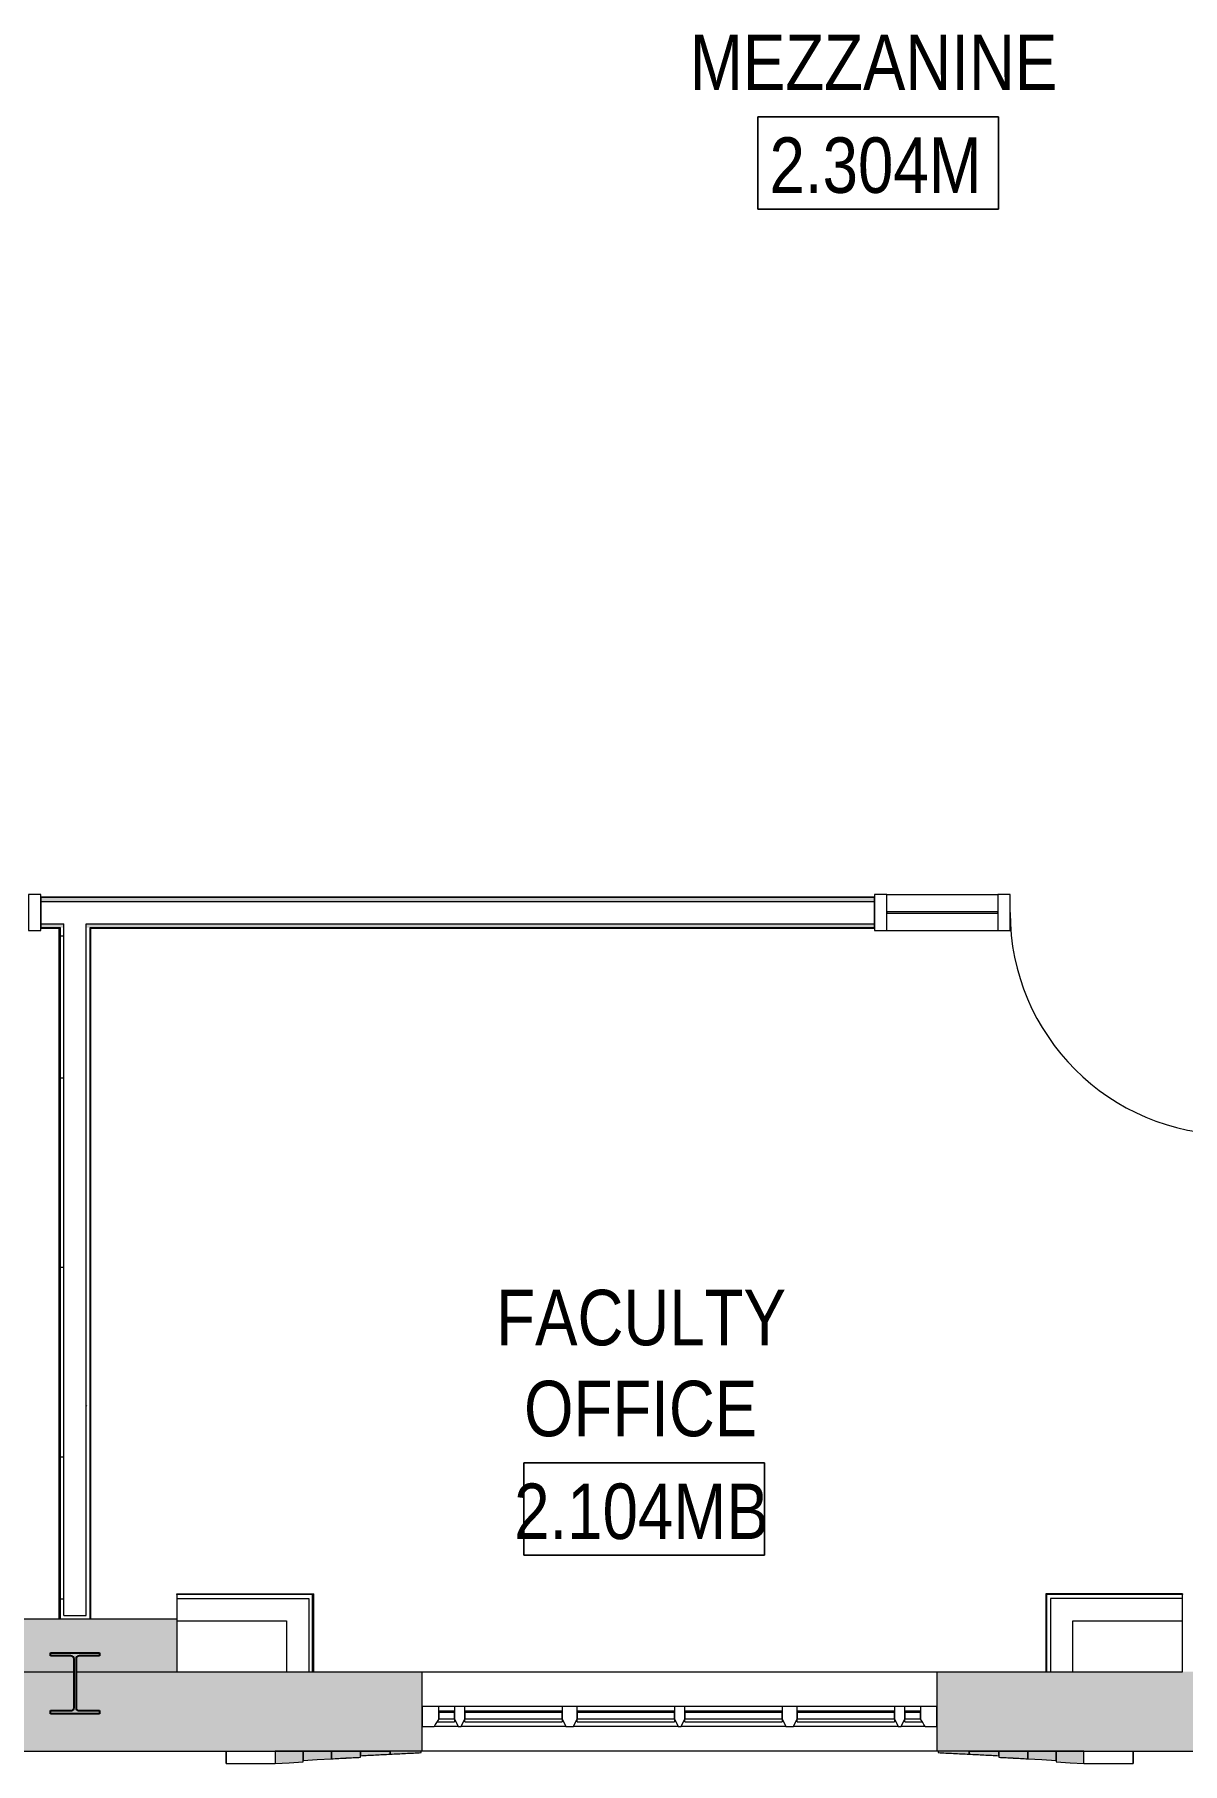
# Model space of a CAD drawing. Header units: inches. Extents: x -3598 to -1628, y -3458 to -206.
# Drawn here: x -2815 to -2628.9, y -963.6 to -683.2 of the extents above; entities that cross this region are included whole.
import ezdxf

# ---------------------------------------------------------------- set-up
doc = ezdxf.new("R2010")
doc.units = ezdxf.units.IN
doc.header["$MEASUREMENT"] = 0
for name, color, linetype, lineweight in [('A-AREA-IDEN', 2, 'Continuous', 9), ('A-DOOR', 31, 'Continuous', 13), ('A-GLAZ-CURT', 52, 'Continuous', 13), ('A-GLAZ-CWMG', 51, 'Continuous', 13), ('A-WALL', 113, 'Continuous', 13), ('A-WALL-PATT', 111, 'Continuous', 13), ('I-WALL', 2, 'Continuous', 13), ('S-COLS', 52, 'Continuous', 13)]:
    doc.layers.add(name, color=color, linetype=linetype, lineweight=lineweight)
doc.styles.add('Arial Narrow', font='ARIALN.TTF', dxfattribs={"height": 9})
pattern_1 = [(0, (0, 0), (30.72, 7.68), [1.267, -21.773, 1.267, -21.773, -122.88]), (0, (0, 0), (30.72, 7.68), [-46.08, 1.267, -44.813, 1.267, -21.773, -53.76]), (0, (0, 0), (30.72, 7.68), [-115.2, 1.267, -14.093, 1.267, -37.133]), (120, (11.52, 3.84), (-22.011075, 22.7643), [1.267, -21.773, 1.267, -21.773, -122.88]), (120, (11.52, 3.84), (-22.011075, 22.7643), [-46.08, 1.267, -44.813, 1.267, -21.773, -53.76]), (120, (11.52, 3.84), (-22.011075, 22.7643), [-115.2, 1.267, -14.093, 1.267, -37.133]), (240, (15.36, 19.2), (-8.708925, -30.4443), [1.267, -21.773, 1.267, -21.773, -122.88]), (240, (15.36, 19.2), (-8.708925, -30.4443), [-46.08, 1.267, -44.813, 1.267, -21.773, -53.76]), (240, (15.36, 19.2), (-8.708925, -30.4443), [-115.2, 1.267, -14.093, 1.267, -37.133])]

# ---------------------------------------------------------------- blocks, each defined once
blk = doc.blocks.new('_STL - Column - W Shape - 2017v1 - W10x39-1573222-MEZZANINE - CAD')
at = {"layer": 'S-COLS'}
blk.add_hatch(color=130, dxfattribs=at).paths.add_polyline_path([(-4, -4.96), (3.99, -4.96), (3.99, -4.43), (0.66, -4.43), (0.31, -4.28), (0.16, -3.93), (0.16, 3.93), (0.31, 4.28), (0.66, 4.43), (3.99, 4.43), (3.99, 4.96), (-4, 4.96), (-4, 4.43), (-0.66, 4.43), (-0.31, 4.28), (-0.16, 3.93), (-0.16, -3.93), (-0.31, -4.28), (-0.66, -4.43), (-4, -4.43)], flags=0)
at = {"layer": 'S-COLS', "color": 253, "lineweight": 25}
for p, q in [((-4, 4.96), (3.99, 4.96)), ((-4, 4.43), (-4, 4.96)), ((-0.66, 4.43), (-4, 4.43)), ((-0.16, -3.93), (-0.16, 3.93)), ((0.16, 3.93), (0.16, -3.93)), ((3.99, 4.43), (0.66, 4.43)), ((3.99, 4.96), (3.99, 4.43)), ((-4, -4.96), (-4, -4.43)), ((-4, -4.43), (-0.66, -4.43)), ((3.99, -4.96), (-4, -4.96)), ((0.66, -4.43), (3.99, -4.43)), ((3.99, -4.43), (3.99, -4.96))]:
    blk.add_line(p, q, dxfattribs=at)
for centre, start, end in [((-0.66, 3.93), 360, 90), ((0.66, 3.93), 90, 180), ((-0.66, -3.93), 270, 360), ((0.66, -3.93), 180, 270)]:
    blk.add_arc(centre, 0.5, start, end, dxfattribs=at)
blk = doc.blocks.new('15830016-STRUCT_MARTINEZ-MOORE_CENTRAL_v2018_rvt-1-MEZZANINE - CAD')
at = {"color": 250, "lineweight": 13}
blk.add_blockref('_STL - Column - W Shape - 2017v1 - W10x39-1573222-MEZZANINE - CAD', (-2808.4, -950.64), dxfattribs=at)
blk = doc.blocks.new('ws122 - ws1-512158-MEZZANINE - CAD')
at = {"layer": 'A-WALL', "lineweight": 20}
h = blk.add_hatch(color=10, dxfattribs=at)
h.paths.add_polyline_path([(-2644.85, -963.64), (-2644.85, -961.64), (-2649.37, -961.64), (-2649.37, -963.39), (-2647.11, -963.52)], flags=0)
h.paths.add_polyline_path([(-2775.94, -963.64), (-2771.43, -963.39), (-2771.43, -961.64), (-2775.94, -961.64)], flags=0)
h = blk.add_hatch(color=10, dxfattribs=at)
h.paths.add_polyline_path([(-2649.37, -963.14), (-2649.37, -961.64), (-2653.96, -961.64), (-2653.96, -962.89), (-2651.67, -963.02)], flags=0)
h.paths.add_polyline_path([(-2771.43, -963.14), (-2766.83, -962.89), (-2766.83, -961.64), (-2771.43, -961.64)], flags=0)
h = blk.add_hatch(color=10, dxfattribs=at)
h.paths.add_polyline_path([(-2653.96, -962.89), (-2653.96, -961.64), (-2658.66, -961.64), (-2658.66, -962.64), (-2654.05, -962.89)], flags=0)
h.paths.add_polyline_path([(-2766.83, -962.89), (-2762.13, -962.64), (-2762.13, -961.64), (-2766.83, -961.64)], flags=0)
h = blk.add_hatch(color=10, dxfattribs=at)
h.paths.add_polyline_path([(-2658.66, -962.39), (-2658.66, -961.64), (-2663.48, -961.64), (-2663.48, -962.14), (-2661.07, -962.26)], flags=0)
h.paths.add_polyline_path([(-2762.13, -962.39), (-2757.31, -962.14), (-2757.31, -961.64), (-2762.13, -961.64)], flags=0)
h = blk.add_hatch(color=10, dxfattribs=at)
h.paths.add_polyline_path([(-2663.48, -962.14), (-2663.48, -961.64), (-2668.48, -961.64), (-2668.48, -961.89), (-2665.98, -962.01)], flags=0)
h.paths.add_polyline_path([(-2757.31, -962.14), (-2752.31, -961.89), (-2752.31, -961.64), (-2757.31, -961.64)], flags=0)
for p, q in [((-2783.9, -962.77), (-2783.9, -961.64)), ((-2783.9, -961.64), (-2783.9, -963.64)), ((-2783.9, -963.64), (-2783.9, -961.64)), ((-2771.43, -961.64), (-2775.94, -961.64)), ((-2775.94, -961.64), (-2775.94, -963.64)), ((-2771.43, -963.14), (-2771.43, -961.64)), ((-2766.83, -961.64), (-2771.43, -961.64)), ((-2771.43, -961.64), (-2771.43, -963.14)), ((-2766.83, -962.89), (-2766.83, -961.64)), ((-2762.13, -961.64), (-2766.83, -961.64)), ((-2766.83, -961.64), (-2766.83, -962.89)), ((-2762.13, -962.64), (-2762.13, -961.64)), ((-2757.31, -961.64), (-2762.13, -961.64)), ((-2762.13, -961.64), (-2762.13, -962.39)), ((-2757.31, -962.14), (-2757.31, -961.64)), ((-2752.31, -961.64), (-2757.31, -961.64)), ((-2757.31, -961.64), (-2757.31, -962.14)), ((-2752.31, -961.89), (-2752.31, -961.64)), ((-2668.48, -961.64), (-2668.48, -961.89)), ((-2663.48, -961.64), (-2668.48, -961.64)), ((-2663.48, -961.64), (-2663.48, -962.14)), ((-2658.66, -961.64), (-2663.48, -961.64)), ((-2663.48, -962.14), (-2663.48, -961.64)), ((-2658.66, -961.64), (-2658.66, -962.64)), ((-2653.96, -961.64), (-2658.66, -961.64)), ((-2658.66, -962.39), (-2658.66, -961.64)), ((-2653.96, -961.64), (-2653.96, -962.89)), ((-2649.37, -961.64), (-2653.96, -961.64)), ((-2653.96, -962.89), (-2653.96, -961.64)), ((-2649.37, -961.64), (-2649.37, -963.14)), ((-2644.85, -961.64), (-2649.37, -961.64)), ((-2649.37, -963.14), (-2649.37, -961.64)), ((-2644.85, -963.64), (-2644.85, -961.64)), ((-2636.9, -961.64), (-2636.9, -962.77)), ((-2636.9, -963.64), (-2636.9, -961.64)), ((-2636.9, -961.64), (-2636.9, -963.64)), ((-2783.9, -963.64), (-2775.94, -963.64)), ((-2771.43, -963.39), (-2771.43, -963.14)), ((-2763.9, -962.77), (-2764.48, -962.77)), ((-2656.31, -962.77), (-2656.9, -962.77)), ((-2649.37, -963.14), (-2649.37, -963.39)), ((-2644.85, -963.64), (-2636.9, -963.64))]:
    blk.add_line(p, q, dxfattribs=at)
at = {"layer": 'A-WALL', "lineweight": 20, "flags": 128}
for points in [[(-2775.94, -963.64), (-2773.68, -963.52), (-2771.43, -963.39)], [(-2771.43, -963.14), (-2769.13, -963.02), (-2766.83, -962.89)], [(-2653.96, -962.89), (-2651.67, -963.02), (-2649.37, -963.14)], [(-2649.37, -963.39), (-2647.11, -963.52), (-2644.85, -963.64)]]:
    blk.add_lwpolyline(points, dxfattribs=at)
at = {"layer": 'A-WALL', "lineweight": 20}
for points in [[(-2766.83, -962.89), (-2766.04, -962.85), (-2764.48, -962.76), (-2762.91, -962.68), (-2762.13, -962.64)], [(-2762.13, -962.39), (-2761.33, -962.35), (-2759.72, -962.26), (-2758.11, -962.18), (-2757.31, -962.14)], [(-2757.31, -962.14), (-2756.47, -962.1), (-2754.81, -962.01), (-2753.14, -961.93), (-2752.31, -961.89)], [(-2668.48, -961.89), (-2667.65, -961.93), (-2665.99, -962.01), (-2664.32, -962.1), (-2663.48, -962.14)], [(-2663.48, -962.14), (-2662.68, -962.18), (-2661.07, -962.26), (-2659.46, -962.35), (-2658.66, -962.39)], [(-2658.66, -962.64), (-2657.88, -962.68), (-2656.31, -962.76), (-2654.75, -962.85), (-2653.96, -962.89)]]:
    blk.add_open_spline(points, degree=3, dxfattribs=at)
blk = doc.blocks.new('Basic Wall _ B3-4 7_8_-BSALS - ___-3567869-MEZZANINE - CAD')
at = {"layer": 'I-WALL', "lineweight": 20}
blk.add_line((-2813.96, -823.08), (-2678.83, -823.08), dxfattribs=at)
blk = doc.blocks.new('Basic Wall _ B3-4 7_8_-BSALS - ___-3567868-MEZZANINE - CAD')
at = {"layer": 'I-WALL', "lineweight": 20}
for p, q in [((-2813.96, -828.2), (-2810.96, -828.2)), ((-2805.83, -828.2), (-2678.83, -828.2))]:
    blk.add_line(p, q, dxfattribs=at)
blk = doc.blocks.new('Basic Wall _ B3-4 7_8_-BSALS - ___-3567873-MEZZANINE - CAD')
at = {"layer": 'I-WALL', "lineweight": 20}
blk.add_line((-2810.96, -940.27), (-2810.96, -828.2), dxfattribs=at)
blk = doc.blocks.new('Basic Wall _ B3-4 7_8_-BSALS - ___-3567872-MEZZANINE - CAD')
at = {"layer": 'I-WALL', "lineweight": 20}
blk.add_line((-2805.83, -940.27), (-2805.83, -828.2), dxfattribs=at)
blk = doc.blocks.new('Door-J1_4-Curtain_Wall-_only works in CW_-BSALS1 - Door-J1_4-Wide_Stile-BSALS 2-2172157-MEZZANINE - CAD')
at = {"layer": 'A-DOOR', "lineweight": 20}
blk.add_line((18, 0), (18, -36), dxfattribs=at)
at = {"layer": 'A-DOOR', "lineweight": 9}
blk.add_arc((18, 0), 36, 180, 270, dxfattribs=at)
blk = doc.blocks.new('System Panel - interior glazed panels-2780226-MEZZANINE - CAD')
at = {"layer": 'A-GLAZ-CURT', "lineweight": 20}
for p, q in [((9, 0.125), (-9, 0.125)), ((-9, 0.125), (-9, -0.125)), ((9, -0.125), (9, 0.125)), ((-9, -0.125), (9, -0.125))]:
    blk.add_line(p, q, dxfattribs=at)
blk = doc.blocks.new('Rectangular Mullion - 2 x 6 interior mullion-2995500-MEZZANINE - CAD')
at = {"layer": 'A-GLAZ-CWMG', "lineweight": 20}
for p, q in [((-1, 2.9375), (1, 2.9375)), ((-1, -2.9375), (-1, 2.9375)), ((1, 2.9375), (1, -2.9375)), ((1, -2.9375), (-1, -2.9375))]:
    blk.add_line(p, q, dxfattribs=at)
blk = doc.blocks.new('Rectangular Mullion - 6 x 6 interior mullion-2780222-MEZZANINE - CAD')
at = {"layer": 'A-GLAZ-CWMG', "lineweight": 9}
for p, q in [((-3158.33, -822.7), (-3140.33, -822.7)), ((-3140.33, -828.58), (-3158.33, -828.58))]:
    blk.add_line(p, q, dxfattribs=at)
blk = doc.blocks.new('Rectangular Mullion - 2 x 6 interior mullion-3182217-MEZZANINE - CAD')
at = {"layer": 'A-GLAZ-CWMG', "lineweight": 20}
for p, q in [((0, 2.9375), (-2, 2.9375)), ((-2, 2.9375), (-2, -2.9375)), ((0, -2.9375), (0, 2.9375)), ((-2, -2.9375), (0, -2.9375))]:
    blk.add_line(p, q, dxfattribs=at)
blk = doc.blocks.new('System Panel - Winco Glass-V67-MEZZANINE - CAD')
at = {"layer": 'A-GLAZ-CURT', "lineweight": 20}
for p, q in [((4.72, 1), (2.2, 1)), ((2.2, 1), (2.2, 0)), ((2.2, 0), (4.72, 0)), ((4.72, 0), (4.72, 1))]:
    blk.add_line(p, q, dxfattribs=at)
blk = doc.blocks.new('System Panel - Winco Glass-V68-MEZZANINE - CAD')
at = {"layer": 'A-GLAZ-CURT', "lineweight": 20}
for p, q in [((7.89, 1), (-7.89, 1)), ((-7.89, 1), (-7.89, 0)), ((-7.89, 0), (7.89, 0)), ((7.89, 0), (7.89, 1))]:
    blk.add_line(p, q, dxfattribs=at)
blk = doc.blocks.new('System Panel - Winco Glass-V69-MEZZANINE - CAD')
at = {"layer": 'A-GLAZ-CURT', "lineweight": 20}
for p, q in [((7.89, 1), (-7.89, 1)), ((-7.89, 1), (-7.89, 0)), ((7.89, 0), (7.89, 1)), ((-7.89, 0), (7.89, 0))]:
    blk.add_line(p, q, dxfattribs=at)
blk = doc.blocks.new('System Panel - Winco Glass-V70-MEZZANINE - CAD')
at = {"layer": 'A-GLAZ-CURT', "lineweight": 20}
for p, q in [((7.89, 1), (-7.89, 1)), ((-7.89, 1), (-7.89, 0)), ((-7.89, 0), (7.89, 0)), ((7.89, 0), (7.89, 1))]:
    blk.add_line(p, q, dxfattribs=at)
blk = doc.blocks.new('System Panel - Winco Glass-V71-MEZZANINE - CAD')
at = {"layer": 'A-GLAZ-CURT', "lineweight": 20}
for p, q in [((7.89, 1), (-7.89, 1)), ((-7.89, 1), (-7.89, 0)), ((-7.89, 0), (7.89, 0)), ((7.89, 0), (7.89, 1))]:
    blk.add_line(p, q, dxfattribs=at)
blk = doc.blocks.new('System Panel - Winco Glass-V72-MEZZANINE - CAD')
at = {"layer": 'A-GLAZ-CURT', "lineweight": 20}
for p, q in [((-2.2, 1), (-4.72, 1)), ((-4.72, 1), (-4.72, 0)), ((-4.72, 0), (-2.2, 0)), ((-2.2, 0), (-2.2, 1))]:
    blk.add_line(p, q, dxfattribs=at)
blk = doc.blocks.new('Rectangular Mullion - Winco Accent Full_Left-Large-V141-MEZZANINE - CAD')
at = {"layer": 'A-GLAZ-CWMG', "lineweight": 20}
for p, q in [((-2668.68, -954.39), (-2671.36, -954.39)), ((-2671.36, -954.39), (-2671.36, -956.39)), ((-2668.68, -957.64), (-2668.68, -954.39)), ((-2670.6, -957.64), (-2668.68, -957.64))]:
    blk.add_line(p, q, dxfattribs=at)
blk.add_arc((-3015.88, -1168.09), 404.36, 31.3622, 31.5698, dxfattribs=at)
blk = doc.blocks.new('Rectangular Mullion - Winco Accent Full_Left-Large-V142-MEZZANINE - CAD')
at = {"layer": 'A-GLAZ-CWMG', "lineweight": 20}
for p, q in [((-2749.43, -954.39), (-2752.11, -954.39)), ((-2752.11, -954.39), (-2752.11, -957.64)), ((-2749.43, -956.39), (-2749.43, -954.39)), ((-2752.11, -957.64), (-2750.19, -957.64))]:
    blk.add_line(p, q, dxfattribs=at)
blk.add_arc((-2404.91, -1168.09), 404.36, 148.4302, 148.6378, dxfattribs=at)
blk = doc.blocks.new('Rectangular Mullion - Winco Accent Full_Right-Large-V75-MEZZANINE - CAD')
at = {"layer": 'A-GLAZ-CWMG', "lineweight": 9}
for p, q in [((-2479.57, -955.39), (-2495.34, -955.39)), ((-2478.99, -958.64), (-2495.93, -958.64))]:
    blk.add_line(p, q, dxfattribs=at)
blk = doc.blocks.new('Rectangular Mullion - Winco Accent Full_Right-Large-V76-MEZZANINE - CAD')
at = {"layer": 'A-GLAZ-CWMG', "lineweight": 9}
for p, q in [((-2475.36, -955.39), (-2477.89, -955.39)), ((-2474.6, -958.64), (-2478.47, -958.64))]:
    blk.add_line(p, q, dxfattribs=at)
blk = doc.blocks.new('Rectangular Mullion - Winco Accent Full_Right-Large-V77-MEZZANINE - CAD')
at = {"layer": 'A-GLAZ-CWMG', "lineweight": 9}
for p, q in [((-2533.45, -955.39), (-2549.22, -955.39)), ((-2532.86, -958.64), (-2549.8, -958.64))]:
    blk.add_line(p, q, dxfattribs=at)
blk = doc.blocks.new('Rectangular Mullion - Winco Accent Full_Right-Large-V78-MEZZANINE - CAD')
at = {"layer": 'A-GLAZ-CWMG', "lineweight": 9}
for p, q in [((-2550.91, -955.39), (-2553.43, -955.39)), ((-2550.32, -958.64), (-2554.19, -958.64))]:
    blk.add_line(p, q, dxfattribs=at)
blk = doc.blocks.new('Rectangular Mullion - Winco Accent Full-V79-MEZZANINE - CAD')
at = {"layer": 'A-GLAZ-CWMG', "lineweight": 20}
for p, q in [((-0.84, 0), (-0.26, 1.25)), ((-0.84, -2), (-0.84, 0)), ((-0.26, 1.25), (0.26, 1.25)), ((0.26, 1.25), (0.84, 0)), ((0.84, 0), (0.84, -2)), ((0.84, -2), (-0.84, -2))]:
    blk.add_line(p, q, dxfattribs=at)
blk = doc.blocks.new('Rectangular Mullion - Winco Accent Full-Large-V80-MEZZANINE - CAD')
at = {"layer": 'A-GLAZ-CWMG', "lineweight": 20}
for p, q in [((-1.22, 0), (-0.64, 1.25)), ((-1.22, -2), (-1.22, 0)), ((-0.64, 1.25), (0.64, 1.25)), ((0.64, 1.25), (1.22, 0)), ((1.22, 0), (1.22, -2)), ((1.22, -2), (-1.22, -2))]:
    blk.add_line(p, q, dxfattribs=at)
blk = doc.blocks.new('Rectangular Mullion - Winco Accent Full-V81-MEZZANINE - CAD')
at = {"layer": 'A-GLAZ-CWMG', "lineweight": 20}
for p, q in [((-0.84, 0), (-0.26, 1.25)), ((-0.84, -2), (-0.84, 0)), ((-0.26, 1.25), (0.26, 1.25)), ((0.26, 1.25), (0.84, 0)), ((0.84, 0), (0.84, -2)), ((0.84, -2), (-0.84, -2))]:
    blk.add_line(p, q, dxfattribs=at)
blk = doc.blocks.new('Rectangular Mullion - Winco Accent Full-Large-V82-MEZZANINE - CAD')
at = {"layer": 'A-GLAZ-CWMG', "lineweight": 20}
for p, q in [((-1.22, 0), (-0.64, 1.25)), ((-1.22, -2), (-1.22, 0)), ((-0.64, 1.25), (0.64, 1.25)), ((0.64, 1.25), (1.22, 0)), ((1.22, 0), (1.22, -2)), ((1.22, -2), (-1.22, -2))]:
    blk.add_line(p, q, dxfattribs=at)
blk = doc.blocks.new('Rectangular Mullion - Winco Accent Full-V83-MEZZANINE - CAD')
at = {"layer": 'A-GLAZ-CWMG', "lineweight": 20}
for p, q in [((-0.84, 0), (-0.26, 1.25)), ((-0.84, -2), (-0.84, 0)), ((-0.26, 1.25), (0.26, 1.25)), ((0.26, 1.25), (0.84, 0)), ((0.84, 0), (0.84, -2)), ((0.84, -2), (-0.84, -2))]:
    blk.add_line(p, q, dxfattribs=at)
blk = doc.blocks.new('Rectangular Mullion - Winco Accent Half-V84-MEZZANINE - CAD')
at = {"layer": 'A-GLAZ-CWMG', "lineweight": 9}
for p, q in [((-2479.57, -956.14), (-2495.34, -956.14)), ((-2495.34, -957.89), (-2495.34, -957.39)), ((-2495.34, -957.89), (-2479.57, -957.89)), ((-2479.57, -957.39), (-2479.57, -957.89))]:
    blk.add_line(p, q, dxfattribs=at)
blk = doc.blocks.new('Rectangular Mullion - Winco Accent Half-V85-MEZZANINE - CAD')
at = {"layer": 'A-GLAZ-CWMG', "lineweight": 9}
for p, q in [((-2475.36, -956.14), (-2477.89, -956.14)), ((-2477.89, -957.89), (-2477.89, -957.39)), ((-2477.89, -957.89), (-2475.06, -957.89))]:
    blk.add_line(p, q, dxfattribs=at)
blk = doc.blocks.new('Rectangular Mullion - Winco Accent Half-V86-MEZZANINE - CAD')
at = {"layer": 'A-GLAZ-CWMG', "lineweight": 9}
for p, q in [((-2550.91, -956.14), (-2553.43, -956.14)), ((-2553.73, -957.89), (-2550.91, -957.89)), ((-2550.91, -957.39), (-2550.91, -957.89))]:
    blk.add_line(p, q, dxfattribs=at)
blk = doc.blocks.new('Basic Wall _ A3-4 1_4_-BSALS - ___-3569803-MEZZANINE - CAD')
at = {"layer": 'I-WALL', "lineweight": 20}
for p, q in [((-2791.9, -936.27), (-2791.9, -936.14)), ((-2791.9, -936.14), (-2769.77, -936.14)), ((-2769.77, -936.14), (-2769.9, -936.27))]:
    blk.add_line(p, q, dxfattribs=at)
blk = doc.blocks.new('Basic Wall _ A3-4 1_4_-BSALS - ___-3569804-MEZZANINE - CAD')
at = {"layer": 'I-WALL', "lineweight": 20}
for p, q in [((-2769.9, -936.27), (-2769.77, -936.14)), ((-2769.77, -936.14), (-2769.77, -948.77))]:
    blk.add_line(p, q, dxfattribs=at)
blk = doc.blocks.new('Basic Wall _ A3-4 1_4_-BSALS - ___-3569805-MEZZANINE - CAD')
at = {"layer": 'I-WALL', "lineweight": 20}
for p, q in [((-2650.9, -936.27), (-2651.02, -936.14)), ((-2628.9, -936.14), (-2651.02, -936.14)), ((-2628.9, -936.14), (-2628.9, -936.27))]:
    blk.add_line(p, q, dxfattribs=at)
blk = doc.blocks.new('Basic Wall _ A3-4 1_4_-BSALS - ___-3569806-MEZZANINE - CAD')
at = {"layer": 'I-WALL', "lineweight": 20}
for q in [(-2650.9, -936.27), (-2651.02, -948.77)]:
    blk.add_line((-2651.02, -936.14), q, dxfattribs=at)
blk = doc.blocks.new('Rectangular Mullion - 2 x 6 interior mullion-2823647-MEZZANINE - CAD')
at = {"layer": 'A-GLAZ-CWMG', "lineweight": 20}
for p, q in [((-2, 2.9375), (0, 2.9375)), ((-2, -2.9375), (-2, 2.9375)), ((0, 2.9375), (0, -2.9375)), ((0, -2.9375), (-2, -2.9375))]:
    blk.add_line(p, q, dxfattribs=at)
blk = doc.blocks.new('Room Tag- BSALS - Room Tag-28050-MEZZANINE - CAD')
at = {"layer": 'A-AREA-IDEN'}
for p, q in [((-0.203125, -0.171875), (-0.203125, -0.015625)), ((-0.203125, -0.015625), (0.203125, -0.015625)), ((0.203125, -0.015625), (-0.203125, -0.015625)), ((-0.203125, -0.015625), (-0.203125, -0.171875)), ((0.203125, -0.015625), (0.203125, -0.171875)), ((0.203125, -0.171875), (0.203125, -0.015625)), ((0.203125, -0.171875), (-0.203125, -0.171875)), ((-0.203125, -0.171875), (0.203125, -0.171875))]:
    blk.add_line(p, q, dxfattribs=at)

msp = doc.modelspace()

# ---------------------------------------------------------------- hatches: boundary and pattern name
at = {"layer": 'A-WALL-PATT', "lineweight": 9}
h = msp.add_hatch(dxfattribs=at)
h.set_pattern_fill('FP_4', color=256, style=0, pattern_type=2)
h.set_pattern_definition(pattern_1)
h.paths.add_polyline_path([(-2414.65, -823.83), (-2411.02, -823.83), (-2411.02, -823.2), (-2545.96, -823.2), (-2545.96, -823.83), (-2415.27, -823.83)], flags=0)
h.paths.add_polyline_path([(-2605.96, -823.83), (-2605.96, -823.2), (-2618.83, -823.2), (-2618.83, -823.83)], flags=0)
h.paths.add_polyline_path([(-2678.83, -823.83), (-2678.83, -823.2), (-2813.96, -823.2), (-2813.96, -823.83), (-2793.44, -823.83)], flags=0)
h.paths.add_polyline_path([(-2873.96, -823.83), (-2873.96, -823.2), (-2877.52, -823.2), (-2877.52, -823.83)], flags=0)
h.paths.add_polyline_path([(-2881.15, -823.83), (-2881.15, -823.2), (-3002.58, -823.2), (-3002.58, -823.83), (-2917.35, -823.83)], flags=0)
h.paths.add_polyline_path([(-3006.21, -823.83), (-3006.21, -823.2), (-3127.65, -823.2), (-3127.65, -823.83), (-3041.25, -823.83)], flags=0)
h.paths.add_polyline_path([(-3131.27, -823.83), (-3131.27, -823.2), (-3138.33, -823.2), (-3138.33, -823.83)], flags=0)
h.paths.add_polyline_path([(-3206.4, -823.83), (-3198.33, -823.83), (-3198.33, -823.2), (-3206.4, -823.2)], flags=0)
h = msp.add_hatch(dxfattribs=at)
h.set_pattern_fill('FP_4', color=256, style=0, pattern_type=2)
h.set_pattern_definition(pattern_1)
h.paths.add_polyline_path([(-2415.27, -828.08), (-2415.27, -827.45), (-2545.96, -827.45), (-2545.96, -828.08), (-2421.72, -828.08)], flags=0)
h.paths.add_polyline_path([(-2609.96, -828.08), (-2605.96, -828.08), (-2605.96, -827.45), (-2610.58, -827.45), (-2610.58, -828.08)], flags=0)
h.paths.add_polyline_path([(-2614.21, -828.08), (-2614.21, -827.45), (-2618.83, -827.45), (-2618.83, -828.08), (-2614.83, -828.08)], flags=0)
h.paths.add_polyline_path([(-2678.83, -828.08), (-2678.83, -827.45), (-2806.58, -827.45), (-2806.58, -828.08), (-2793.44, -828.08)], flags=0)
h.paths.add_polyline_path([(-2810.21, -828.08), (-2810.21, -827.45), (-2813.96, -827.45), (-2813.96, -828.08), (-2810.83, -828.08)], flags=0)
h.paths.add_polyline_path([(-2873.96, -828.08), (-2873.96, -827.45), (-3002.58, -827.45), (-3002.58, -828.08), (-2917.35, -828.08)], flags=0)
h.paths.add_polyline_path([(-3006.21, -828.08), (-3006.21, -827.45), (-3138.33, -827.45), (-3138.33, -828.08), (-3006.83, -828.08)], flags=0)
h.paths.add_polyline_path([(-3202.15, -828.08), (-3198.33, -828.08), (-3198.33, -827.45), (-3202.15, -827.45)], flags=0)
h = msp.add_hatch(dxfattribs=at)
h.set_pattern_fill('FP_4', color=256, style=0, pattern_type=2)
h.set_pattern_definition(pattern_1)
h.paths.add_polyline_path([(-2810.21, -940.27), (-2810.21, -828.08), (-2810.83, -828.08), (-2810.83, -940.27)], flags=0)
h = msp.add_hatch(dxfattribs=at)
h.set_pattern_fill('FP_4', color=256, style=0, pattern_type=2)
h.set_pattern_definition(pattern_1)
h.paths.add_polyline_path([(-2806.58, -940.27), (-2805.96, -940.27), (-2805.96, -828.08), (-2806.58, -828.08), (-2806.58, -939.64), (-2810.21, -939.64), (-2810.21, -940.27)], flags=0)
at = {"layer": 'A-WALL-PATT', "lineweight": 20}
msp.add_hatch(color=10, dxfattribs=at).paths.add_polyline_path([(-2804.4, -948.77), (-2791.9, -948.77), (-2791.9, -940.27), (-2824.9, -940.27), (-2824.9, -948.77), (-2808.56, -948.77), (-2808.56, -946.71), (-2808.7, -946.36), (-2809.06, -946.21), (-2812.39, -946.21), (-2812.39, -945.68), (-2804.4, -945.68), (-2804.4, -946.21), (-2807.74, -946.21), (-2808.09, -946.36), (-2808.24, -946.71), (-2808.24, -948.77), (-2808.09, -948.77)], flags=0)
h = msp.add_hatch(color=10, dxfattribs=at)
h.paths.add_polyline_path([(-3133.52, -961.64), (-3075.28, -961.64), (-3075.28, -950.42), (-3053.28, -950.42), (-3053.28, -961.64), (-2752.11, -961.64), (-2752.11, -948.77), (-2808.24, -948.77), (-2808.24, -954.57), (-2808.09, -954.92), (-2807.74, -955.07), (-2804.4, -955.07), (-2804.4, -955.6), (-2812.39, -955.6), (-2812.39, -955.07), (-2809.06, -955.07), (-2808.7, -954.92), (-2808.56, -954.57), (-2808.56, -948.77), (-3004.24, -948.77), (-3004.24, -954.57), (-3004.06, -954.94), (-3003.74, -955.07), (-3000.4, -955.11), (-3000.4, -955.6), (-3008.39, -955.6), (-3008.39, -955.07), (-3005.06, -955.07), (-3004.69, -954.91), (-3004.56, -954.57), (-3004.56, -948.77), (-3133.52, -948.77)], flags=0)
h.paths.add_polyline_path([(-1647.27, -961.64), (-1647.27, -948.77), (-1828.24, -948.77), (-1828.24, -954.57), (-1828.09, -954.92), (-1827.74, -955.07), (-1824.4, -955.07), (-1824.4, -955.6), (-1832.39, -955.6), (-1832.39, -955.07), (-1829.06, -955.07), (-1828.7, -954.92), (-1828.56, -954.57), (-1828.56, -948.77), (-1884.68, -948.77), (-1884.68, -961.64), (-1678.29, -961.64)], flags=0)
h.paths.add_polyline_path([(-2576.61, -961.64), (-2556.11, -961.64), (-2556.11, -948.77), (-2612.24, -948.77), (-2612.24, -954.57), (-2612.09, -954.92), (-2611.74, -955.07), (-2608.4, -955.07), (-2608.4, -955.6), (-2616.39, -955.6), (-2616.39, -955.07), (-2613.06, -955.07), (-2612.7, -954.92), (-2612.56, -954.57), (-2612.56, -948.77), (-2668.68, -948.77), (-2668.68, -961.64), (-2592.09, -961.64)], flags=0)
h.paths.add_polyline_path([(-2472.68, -961.64), (-2360.11, -961.64), (-2360.11, -948.77), (-2416.24, -948.77), (-2416.24, -954.57), (-2416.09, -954.92), (-2415.74, -955.07), (-2412.4, -955.07), (-2412.4, -955.6), (-2420.39, -955.6), (-2420.39, -955.07), (-2417.06, -955.07), (-2416.7, -954.92), (-2416.56, -954.57), (-2416.56, -948.77), (-2472.68, -948.77), (-2472.68, -953.38)], flags=0)
h.paths.add_polyline_path([(-2276.68, -961.64), (-2164.11, -961.64), (-2164.11, -948.77), (-2220.24, -948.77), (-2220.24, -954.57), (-2220.09, -954.92), (-2219.74, -955.07), (-2216.4, -955.07), (-2216.4, -955.6), (-2224.39, -955.6), (-2224.39, -955.07), (-2221.06, -955.07), (-2220.7, -954.92), (-2220.56, -954.57), (-2220.56, -948.77), (-2276.68, -948.77), (-2276.68, -953.38)], flags=0)
h.paths.add_polyline_path([(-1968.11, -961.64), (-1968.11, -948.77), (-2024.24, -948.77), (-2024.24, -954.57), (-2024.09, -954.92), (-2023.74, -955.07), (-2020.4, -955.07), (-2020.4, -955.6), (-2028.39, -955.6), (-2028.39, -955.07), (-2025.06, -955.07), (-2024.7, -954.92), (-2024.56, -954.57), (-2024.56, -948.77), (-2080.68, -948.77), (-2080.68, -961.64), (-1972.57, -961.64)], flags=0)

# ---------------------------------------------------------------- linework, layer by layer
at = {"layer": 'A-WALL'}
for p, q in [((-2813.96, -823.83), (-2678.83, -823.83)), ((-2813.96, -827.45), (-2810.21, -827.45)), ((-2810.21, -939.64), (-2810.21, -827.45)), ((-2806.58, -827.45), (-2678.83, -827.45)), ((-2806.58, -939.64), (-2806.58, -827.45)), ((-2791.9, -936.89), (-2770.52, -936.89)), ((-2770.52, -936.89), (-2770.52, -948.77)), ((-2628.9, -936.89), (-2650.27, -936.89)), ((-2650.27, -936.89), (-2650.27, -948.77)), ((-2810.21, -939.64), (-2806.58, -939.64))]:
    msp.add_line(p, q, dxfattribs=at)
at = {"layer": 'A-WALL', "lineweight": 20}
for p, q in [((-2791.9, -948.77), (-2628.9, -948.77)), ((-2752.11, -961.64), (-2752.11, -948.77)), ((-2668.68, -948.77), (-2668.68, -961.64)), ((-2852.4, -961.64), (-2775.94, -961.64)), ((-2775.94, -961.64), (-2771.43, -961.64)), ((-2771.43, -961.64), (-2762.13, -961.64)), ((-2762.13, -961.64), (-2757.31, -961.64)), ((-2663.48, -961.64), (-2757.31, -961.64)), ((-2663.48, -961.64), (-2658.66, -961.64)), ((-2658.66, -961.64), (-2649.37, -961.64)), ((-2649.37, -961.64), (-2644.85, -961.64)), ((-2644.85, -961.64), (-2579.94, -961.64))]:
    msp.add_line(p, q, dxfattribs=at)
at = {"layer": 'I-WALL', "lineweight": 20}
for p, q in [((-2678.83, -823.2), (-2813.96, -823.2)), ((-2813.96, -823.2), (-2813.96, -828.08)), ((-2678.83, -828.08), (-2678.83, -823.2)), ((-2813.96, -828.08), (-2810.83, -828.08)), ((-2810.83, -828.08), (-2810.83, -940.27)), ((-2805.96, -828.08), (-2678.83, -828.08)), ((-2805.96, -940.27), (-2805.96, -828.08)), ((-2769.9, -936.27), (-2791.9, -936.27)), ((-2791.9, -936.27), (-2791.9, -948.77)), ((-2769.9, -948.77), (-2769.9, -936.27)), ((-2628.9, -936.27), (-2650.9, -936.27)), ((-2650.9, -936.27), (-2650.9, -948.77)), ((-2628.9, -948.77), (-2628.9, -936.27)), ((-2791.9, -940.27), (-2824.9, -940.27)), ((-2791.9, -940.52), (-2774.15, -940.52)), ((-2774.15, -940.52), (-2774.15, -948.77)), ((-2646.65, -940.52), (-2628.9, -940.52)), ((-2646.65, -948.77), (-2646.65, -940.52)), ((-2824.9, -948.77), (-2808.56, -948.77)), ((-2808.24, -948.77), (-2791.9, -948.77))]:
    msp.add_line(p, q, dxfattribs=at)

# ---------------------------------------------------------------- block references
at = {"lineweight": 5}
msp.add_blockref('15830016-STRUCT_MARTINEZ-MOORE_CENTRAL_v2018_rvt-1-MEZZANINE - CAD', (0, 0), dxfattribs=at)
at = {"layer": 'A-AREA-IDEN', "xscale": 95.99999999999994, "yscale": 95.99999999999994, "zscale": 95.99999999999994}
for p in [(-2678.23, -695.06), (-2716.14, -913.38)]:
    msp.add_blockref('Room Tag- BSALS - Room Tag-28050-MEZZANINE - CAD', p, dxfattribs=at)
at = {"layer": 'A-DOOR', "lineweight": 20}
msp.add_blockref('Door-J1_4-Curtain_Wall-_only works in CW_-BSALS1 - Door-J1_4-Wide_Stile-BSALS 2-2172157-MEZZANINE - CAD', (-2638.83, -825.64), dxfattribs=at)
at = {"layer": 'A-GLAZ-CURT', "lineweight": 9}
for name, p in [('System Panel - interior glazed panels-2780226-MEZZANINE - CAD', (-2667.83, -825.64)), ('System Panel - Winco Glass-V67-MEZZANINE - CAD', (-2751.63, -956.39)), ('System Panel - Winco Glass-V68-MEZZANINE - CAD', (-2737.33, -956.39)), ('System Panel - Winco Glass-V69-MEZZANINE - CAD', (-2719.12, -956.39)), ('System Panel - Winco Glass-V70-MEZZANINE - CAD', (-2701.67, -956.39)), ('System Panel - Winco Glass-V71-MEZZANINE - CAD', (-2683.46, -956.39)), ('System Panel - Winco Glass-V72-MEZZANINE - CAD', (-2669.17, -956.39))]:
    msp.add_blockref(name, p, dxfattribs=at)
at = {"layer": 'A-GLAZ-CWMG', "lineweight": 9, "extrusion": (0, 0, -1), "rotation": 180}
for name, p in [('Rectangular Mullion - 2 x 6 interior mullion-2823647-MEZZANINE - CAD', (2813.96, -825.64)), ('Rectangular Mullion - 2 x 6 interior mullion-2995500-MEZZANINE - CAD', (2657.83, -825.64)), ('Rectangular Mullion - Winco Accent Full-V83-MEZZANINE - CAD', (2746.06, -956.39)), ('Rectangular Mullion - Winco Accent Full-Large-V82-MEZZANINE - CAD', (2728.23, -956.39)), ('Rectangular Mullion - Winco Accent Full-V81-MEZZANINE - CAD', (2710.4, -956.39)), ('Rectangular Mullion - Winco Accent Full-Large-V80-MEZZANINE - CAD', (2692.56, -956.39)), ('Rectangular Mullion - Winco Accent Full-V79-MEZZANINE - CAD', (2674.73, -956.39))]:
    msp.add_blockref(name, p, dxfattribs=at)
at = {"layer": 'A-GLAZ-CWMG', "lineweight": 9, "rotation": 180}
for name, p in [('Rectangular Mullion - 2 x 6 interior mullion-3182217-MEZZANINE - CAD', (-2678.83, -825.64)), ('Rectangular Mullion - 6 x 6 interior mullion-2780222-MEZZANINE - CAD', (-5817.17, -1651.28))]:
    msp.add_blockref(name, p, dxfattribs=at)
at = {"layer": 'A-GLAZ-CWMG', "lineweight": 9}
for name, p in [('Rectangular Mullion - Winco Accent Full_Left-Large-V142-MEZZANINE - CAD', (0, 0)), ('Rectangular Mullion - Winco Accent Full_Right-Large-V78-MEZZANINE - CAD', (-196, 1)), ('Rectangular Mullion - Winco Accent Half-V86-MEZZANINE - CAD', (-196, 1)), ('Rectangular Mullion - Winco Accent Full_Right-Large-V77-MEZZANINE - CAD', (-196, 1)), ('Rectangular Mullion - Winco Accent Half-V84-MEZZANINE - CAD', (-249.87, 1)), ('Rectangular Mullion - Winco Accent Full_Right-Large-V75-MEZZANINE - CAD', (-231.67, 1)), ('Rectangular Mullion - Winco Accent Half-V84-MEZZANINE - CAD', (-231.67, 1)), ('Rectangular Mullion - Winco Accent Full_Right-Large-V77-MEZZANINE - CAD', (-160.33, 1)), ('Rectangular Mullion - Winco Accent Half-V84-MEZZANINE - CAD', (-214.21, 1)), ('Rectangular Mullion - Winco Accent Full_Right-Large-V75-MEZZANINE - CAD', (-196, 1)), ('Rectangular Mullion - Winco Accent Half-V84-MEZZANINE - CAD', (-196, 1)), ('Rectangular Mullion - Winco Accent Full_Right-Large-V76-MEZZANINE - CAD', (-196, 1)), ('Rectangular Mullion - Winco Accent Half-V85-MEZZANINE - CAD', (-196, 1)), ('Rectangular Mullion - Winco Accent Full_Left-Large-V141-MEZZANINE - CAD', (0, 0))]:
    msp.add_blockref(name, p, dxfattribs=at)
at = {"layer": 'A-WALL', "lineweight": 20}
msp.add_blockref('ws122 - ws1-512158-MEZZANINE - CAD', (0, 0), dxfattribs=at)
at = {"layer": 'I-WALL', "lineweight": 20}
for name in ['Basic Wall _ B3-4 7_8_-BSALS - ___-3567869-MEZZANINE - CAD', 'Basic Wall _ B3-4 7_8_-BSALS - ___-3567868-MEZZANINE - CAD', 'Basic Wall _ B3-4 7_8_-BSALS - ___-3567873-MEZZANINE - CAD', 'Basic Wall _ B3-4 7_8_-BSALS - ___-3567872-MEZZANINE - CAD', 'Basic Wall _ A3-4 1_4_-BSALS - ___-3569803-MEZZANINE - CAD', 'Basic Wall _ A3-4 1_4_-BSALS - ___-3569804-MEZZANINE - CAD', 'Basic Wall _ A3-4 1_4_-BSALS - ___-3569805-MEZZANINE - CAD', 'Basic Wall _ A3-4 1_4_-BSALS - ___-3569806-MEZZANINE - CAD']:
    msp.add_blockref(name, (0, 0), dxfattribs=at)

# ---------------------------------------------------------------- texts
at = {"layer": 'A-AREA-IDEN', "char_height": 9, "attachment_point": 1, "style": 'Arial Narrow'}
for s, insert, width in [('MEZZANINE', (-2708.73, -683.25), 73.629), ('2.304M', (-2695.82, -699.92), 42.117), ('FACULTY', (-2740.12, -886.83), 57.873), ('OFFICE', (-2735.62, -901.58), 46.965), ('2.104MB', (-2737.22, -918.25), 50.601)]:
    msp.add_mtext(s, dxfattribs=dict(at, insert=insert, width=width))

doc.saveas('drawing.dxf')
